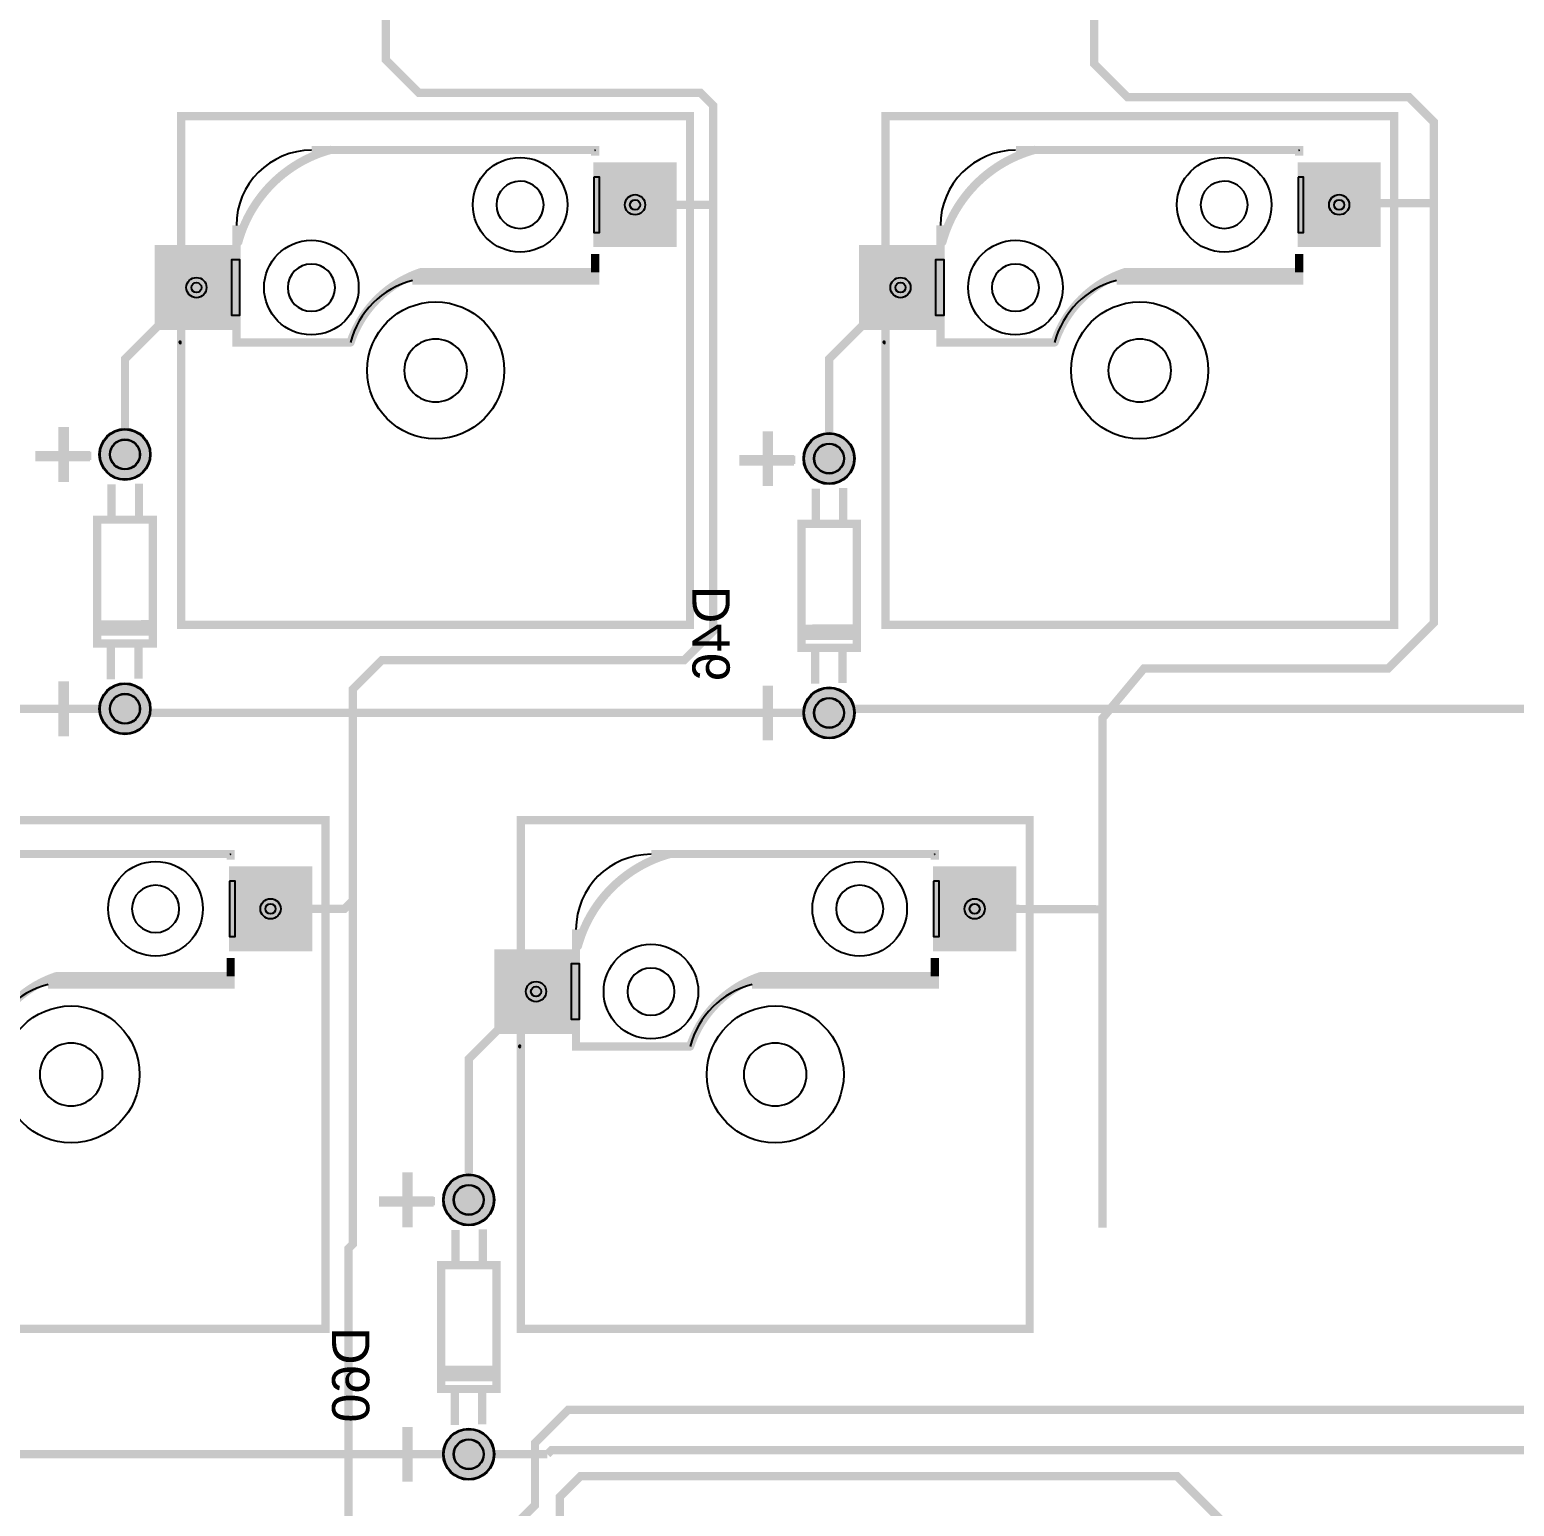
# Model space of a CAD drawing. Header units: millimetres. Extents: x -39 to 282, y -369 to -213.
# Drawn here: x 197.23 to 242.75, y -345.99 to -300.7 of the extents above; entities that cross this region are included whole.
import ezdxf

# ---------------------------------------------------------------- set-up
doc = ezdxf.new("R2010")
doc.units = ezdxf.units.MM
for name, color, linetype, true_color in [('BottomLayer', 7, 'Continuous', 0x0000ff), ('BottomPasteMaskLayer', 7, 'Continuous', 0x800000), ('BottomSilkLayer', 7, 'Continuous', 0x66cc33), ('BottomSolderMaskLayer', 7, 'Continuous', 0xaa00ff), ('Document', 7, 'Continuous', 0xffffff), ('Hole', 7, 'Continuous', 0x222222), ('Multi-Layer', 7, 'Continuous', 0xc0c0c0), ('TopLayer', 7, 'Continuous', 0xff0000), ('TopSilkLayer', 7, 'Continuous', 0xffcc00), ('TopSolderMaskLayer', 7, 'Continuous', 0x800080)]:
    doc.layers.add(name, color=color, linetype=linetype, true_color=true_color)
doc.styles.get("Standard").update_dxf_attribs({"font": 'arial.ttf'})

msp = doc.modelspace()

# ---------------------------------------------------------------- hatches: boundary and pattern name
at = {"layer": 'BottomLayer'}
for points in [[(214.542, -304.796), (217.042, -304.796), (217.042, -307.346), (214.542, -307.346)], [(236.132, -304.796), (238.632, -304.796), (238.632, -307.346), (236.132, -307.346)], [(214.693, -305.221), (214.693, -306.921), (216.293, -306.921), (216.293, -305.221), (214.693, -305.221)], [(236.283, -305.221), (236.283, -306.921), (237.883, -306.921), (237.883, -305.221), (236.283, -305.221)], [(201.092, -307.336), (203.592, -307.336), (203.592, -309.886), (201.092, -309.886)], [(222.682, -307.336), (225.182, -307.336), (225.182, -309.886), (222.682, -309.886)], [(201.843, -307.761), (201.843, -309.461), (203.443, -309.461), (203.443, -307.761), (201.843, -307.761)], [(223.433, -307.761), (223.433, -309.461), (225.033, -309.461), (225.033, -307.761), (223.433, -307.761)], [(203.366, -326.386), (205.866, -326.386), (205.866, -328.936), (203.366, -328.936)], [(224.956, -326.386), (227.456, -326.386), (227.456, -328.936), (224.956, -328.936)], [(203.517, -326.811), (203.517, -328.511), (205.117, -328.511), (205.117, -326.811), (203.517, -326.811)], [(225.107, -326.811), (225.107, -328.511), (226.707, -328.511), (226.707, -326.811), (225.107, -326.811)], [(211.506, -328.926), (214.006, -328.926), (214.006, -331.476), (211.506, -331.476)], [(212.257, -329.351), (212.257, -331.051), (213.857, -331.051), (213.857, -329.351), (212.257, -329.351)]]:
    msp.add_hatch(color=256, dxfattribs=at).paths.add_polyline_path(points)
at = {"layer": 'BottomPasteMaskLayer'}
for points in [[(214.542, -304.796), (217.042, -304.796), (217.042, -307.346), (214.542, -307.346)], [(236.132, -304.796), (238.632, -304.796), (238.632, -307.346), (236.132, -307.346)], [(201.092, -307.336), (203.592, -307.336), (203.592, -309.886), (201.092, -309.886)], [(222.682, -307.336), (225.182, -307.336), (225.182, -309.886), (222.682, -309.886)], [(203.366, -326.386), (205.866, -326.386), (205.866, -328.936), (203.366, -328.936)], [(224.956, -326.386), (227.456, -326.386), (227.456, -328.936), (224.956, -328.936)], [(211.506, -328.926), (214.006, -328.926), (214.006, -331.476), (211.506, -331.476)]]:
    msp.add_hatch(color=256, dxfattribs=at).paths.add_polyline_path(points)
at = {"layer": 'BottomSilkLayer'}
for points in [[(203.627, -307.339), (203.611, -307.338), (203.594, -307.335), (203.579, -307.33), (203.564, -307.322), (203.55, -307.313), (203.537, -307.302), (203.527, -307.29), (203.517, -307.276), (203.51, -307.261), (203.505, -307.245), (203.501, -307.229), (203.5, -307.212), (203.5, -307.212), (203.502, -307.194), (203.505, -307.177), (203.505, -307.177), (203.505, -307.177), (203.505, -307.177), (203.531, -307.087), (203.559, -306.998), (203.589, -306.909), (203.621, -306.821), (203.655, -306.734), (203.69, -306.648), (203.728, -306.562), (203.768, -306.477), (203.809, -306.394), (203.852, -306.311), (203.898, -306.229), (203.945, -306.148), (203.994, -306.068), (204.044, -305.99), (204.097, -305.912), (204.151, -305.836), (204.207, -305.761), (204.264, -305.687), (204.323, -305.615), (204.384, -305.543), (204.446, -305.474), (204.51, -305.405), (204.575, -305.338), (204.642, -305.273), (204.711, -305.209), (204.78, -305.147), (204.851, -305.086), (204.924, -305.027), (204.998, -304.97), (205.073, -304.914), (205.149, -304.86), (205.227, -304.807), (205.305, -304.757), (205.385, -304.708), (205.466, -304.661), (205.548, -304.615), (205.63, -304.572), (205.714, -304.531), (205.799, -304.491), (205.885, -304.453), (205.971, -304.418), (206.058, -304.384), (206.146, -304.352), (206.235, -304.322), (206.324, -304.294), (206.414, -304.268), (206.414, -304.268), (206.414, -304.268), (206.414, -304.268), (206.431, -304.265), (206.449, -304.263), (206.449, -304.263), (206.449, -304.263), (206.466, -304.264), (206.482, -304.268), (206.498, -304.273), (206.513, -304.28), (206.527, -304.29), (206.539, -304.301), (206.55, -304.313), (206.559, -304.327), (206.567, -304.342), (206.572, -304.357), (206.575, -304.374), (206.576, -304.39), (206.576, -304.39), (206.575, -304.407), (206.572, -304.423), (206.567, -304.439), (206.559, -304.454), (206.55, -304.468), (206.539, -304.48), (206.526, -304.491), (206.512, -304.501), (206.497, -304.508), (206.481, -304.513), (206.481, -304.513), (206.481, -304.513), (206.481, -304.513), (206.395, -304.538), (206.31, -304.565), (206.224, -304.594), (206.14, -304.624), (206.056, -304.657), (205.974, -304.691), (205.892, -304.728), (205.81, -304.766), (205.73, -304.806), (205.651, -304.848), (205.572, -304.892), (205.495, -304.938), (205.419, -304.985), (205.344, -305.034), (205.27, -305.085), (205.197, -305.138), (205.125, -305.192), (205.055, -305.248), (204.986, -305.305), (204.918, -305.364), (204.852, -305.424), (204.787, -305.486), (204.723, -305.55), (204.661, -305.615), (204.601, -305.681), (204.542, -305.749), (204.485, -305.818), (204.429, -305.888), (204.375, -305.96), (204.322, -306.033), (204.271, -306.107), (204.222, -306.182), (204.175, -306.258), (204.129, -306.335), (204.085, -306.414), (204.043, -306.493), (204.003, -306.573), (203.965, -306.655), (203.928, -306.737), (203.894, -306.82), (203.861, -306.903), (203.831, -306.988), (203.802, -307.073), (203.775, -307.158), (203.75, -307.245), (203.75, -307.245), (203.75, -307.245), (203.75, -307.245), (203.75, -307.245), (203.745, -307.26), (203.738, -307.275), (203.728, -307.289), (203.717, -307.302), (203.705, -307.313), (203.691, -307.322), (203.676, -307.33), (203.66, -307.335), (203.644, -307.338), (203.627, -307.339), (203.627, -307.339), (203.627, -307.339), (203.627, -307.339)], [(214.568, -304.264), (206.998, -304.264), (206.448, -304.264), (206.431, -304.265), (206.415, -304.268), (206.399, -304.273), (206.384, -304.281), (206.37, -304.29), (206.358, -304.301), (206.347, -304.313), (206.338, -304.327), (206.33, -304.342), (206.325, -304.358), (206.322, -304.374), (206.321, -304.391), (206.322, -304.407), (206.325, -304.424), (206.33, -304.439), (206.338, -304.454), (206.347, -304.468), (206.358, -304.48), (206.37, -304.491), (206.384, -304.501), (206.399, -304.508), (206.415, -304.513), (206.431, -304.517), (206.448, -304.518), (206.998, -304.518), (214.568, -304.518), (214.584, -304.517), (214.601, -304.513), (214.616, -304.508), (214.631, -304.501), (214.645, -304.491), (214.657, -304.48), (214.668, -304.468), (214.678, -304.454), (214.685, -304.439), (214.69, -304.424), (214.694, -304.407), (214.695, -304.391), (214.694, -304.374), (214.69, -304.358), (214.685, -304.342), (214.678, -304.327), (214.668, -304.313), (214.657, -304.301), (214.645, -304.29), (214.631, -304.281), (214.616, -304.273), (214.601, -304.268), (214.584, -304.265), (214.568, -304.264), (214.568, -304.264)], [(225.217, -307.339), (225.201, -307.338), (225.184, -307.335), (225.169, -307.33), (225.154, -307.322), (225.14, -307.313), (225.128, -307.302), (225.117, -307.29), (225.107, -307.276), (225.1, -307.261), (225.095, -307.245), (225.091, -307.229), (225.09, -307.212), (225.09, -307.212), (225.092, -307.194), (225.095, -307.177), (225.095, -307.177), (225.095, -307.177), (225.095, -307.177), (225.121, -307.087), (225.149, -306.998), (225.179, -306.909), (225.211, -306.821), (225.245, -306.734), (225.28, -306.648), (225.318, -306.562), (225.358, -306.477), (225.399, -306.394), (225.443, -306.311), (225.488, -306.229), (225.535, -306.148), (225.584, -306.068), (225.634, -305.99), (225.687, -305.912), (225.741, -305.836), (225.797, -305.761), (225.854, -305.687), (225.913, -305.615), (225.974, -305.543), (226.036, -305.474), (226.1, -305.405), (226.165, -305.338), (226.232, -305.273), (226.301, -305.209), (226.37, -305.147), (226.442, -305.086), (226.514, -305.027), (226.588, -304.97), (226.663, -304.914), (226.739, -304.86), (226.817, -304.807), (226.895, -304.757), (226.975, -304.708), (227.056, -304.661), (227.138, -304.615), (227.221, -304.572), (227.304, -304.531), (227.389, -304.491), (227.475, -304.453), (227.561, -304.418), (227.648, -304.384), (227.736, -304.352), (227.825, -304.322), (227.914, -304.294), (228.004, -304.268), (228.004, -304.268), (228.004, -304.268), (228.004, -304.268), (228.021, -304.265), (228.039, -304.263), (228.039, -304.263), (228.039, -304.263), (228.056, -304.264), (228.072, -304.268), (228.088, -304.273), (228.103, -304.28), (228.117, -304.29), (228.129, -304.301), (228.14, -304.313), (228.149, -304.327), (228.157, -304.342), (228.162, -304.357), (228.165, -304.374), (228.166, -304.39), (228.166, -304.39), (228.165, -304.407), (228.162, -304.423), (228.157, -304.439), (228.149, -304.454), (228.14, -304.468), (228.129, -304.48), (228.116, -304.491), (228.102, -304.501), (228.087, -304.508), (228.072, -304.513), (228.072, -304.513), (228.072, -304.513), (228.072, -304.513), (227.985, -304.538), (227.9, -304.565), (227.815, -304.594), (227.73, -304.624), (227.647, -304.657), (227.564, -304.691), (227.482, -304.728), (227.4, -304.766), (227.32, -304.806), (227.241, -304.848), (227.162, -304.892), (227.085, -304.938), (227.009, -304.985), (226.934, -305.034), (226.86, -305.085), (226.787, -305.138), (226.715, -305.192), (226.645, -305.248), (226.576, -305.305), (226.508, -305.364), (226.442, -305.424), (226.377, -305.486), (226.313, -305.55), (226.251, -305.615), (226.191, -305.681), (226.132, -305.749), (226.075, -305.818), (226.019, -305.888), (225.965, -305.96), (225.912, -306.033), (225.861, -306.107), (225.812, -306.182), (225.765, -306.258), (225.719, -306.335), (225.675, -306.414), (225.633, -306.493), (225.593, -306.573), (225.555, -306.655), (225.518, -306.737), (225.484, -306.82), (225.451, -306.903), (225.421, -306.988), (225.392, -307.073), (225.365, -307.158), (225.34, -307.245), (225.34, -307.245), (225.34, -307.245), (225.34, -307.245), (225.34, -307.245), (225.335, -307.26), (225.328, -307.275), (225.318, -307.289), (225.307, -307.302), (225.295, -307.313), (225.281, -307.322), (225.266, -307.33), (225.25, -307.335), (225.234, -307.338), (225.217, -307.339), (225.217, -307.339), (225.217, -307.339), (225.217, -307.339)], [(236.158, -304.264), (228.588, -304.264), (228.038, -304.264), (228.021, -304.265), (228.005, -304.268), (227.989, -304.273), (227.974, -304.281), (227.96, -304.29), (227.948, -304.301), (227.937, -304.313), (227.928, -304.327), (227.92, -304.342), (227.915, -304.358), (227.912, -304.374), (227.911, -304.391), (227.912, -304.407), (227.915, -304.424), (227.92, -304.439), (227.928, -304.454), (227.937, -304.468), (227.948, -304.48), (227.96, -304.491), (227.974, -304.501), (227.989, -304.508), (228.005, -304.513), (228.021, -304.517), (228.038, -304.518), (228.588, -304.518), (236.158, -304.518), (236.174, -304.517), (236.191, -304.513), (236.206, -304.508), (236.221, -304.501), (236.235, -304.491), (236.248, -304.48), (236.258, -304.468), (236.268, -304.454), (236.275, -304.439), (236.28, -304.424), (236.284, -304.407), (236.285, -304.391), (236.284, -304.374), (236.28, -304.358), (236.275, -304.342), (236.268, -304.327), (236.258, -304.313), (236.248, -304.301), (236.235, -304.29), (236.221, -304.281), (236.206, -304.273), (236.191, -304.268), (236.174, -304.265), (236.158, -304.264), (236.158, -304.264)], [(207.067, -310.42), (207.05, -310.419), (207.034, -310.416), (207.018, -310.411), (207.003, -310.403), (206.99, -310.394), (206.977, -310.383), (206.966, -310.371), (206.957, -310.357), (206.95, -310.342), (206.944, -310.326), (206.941, -310.31), (206.94, -310.293), (206.94, -310.293), (206.94, -310.293), (206.942, -310.271), (206.947, -310.25), (206.947, -310.25), (206.947, -310.25), (206.947, -310.25), (206.947, -310.25), (206.976, -310.169), (207.006, -310.089), (207.038, -310.009), (207.073, -309.93), (207.109, -309.852), (207.147, -309.775), (207.187, -309.699), (207.228, -309.623), (207.272, -309.549), (207.317, -309.476), (207.364, -309.404), (207.413, -309.333), (207.463, -309.264), (207.516, -309.195), (207.569, -309.128), (207.625, -309.062), (207.682, -308.998), (207.74, -308.935), (207.8, -308.873), (207.862, -308.813), (207.925, -308.755), (207.989, -308.698), (208.055, -308.642), (208.122, -308.589), (208.191, -308.536), (208.26, -308.486), (208.331, -308.437), (208.403, -308.39), (208.476, -308.345), (208.55, -308.301), (208.626, -308.26), (208.702, -308.22), (208.779, -308.182), (208.857, -308.146), (208.936, -308.111), (209.016, -308.079), (209.096, -308.049), (209.177, -308.02), (209.177, -308.02), (209.177, -308.02), (209.177, -308.02), (209.198, -308.015), (209.219, -308.013), (209.219, -308.013), (209.235, -308.015), (209.251, -308.018), (209.267, -308.023), (209.282, -308.03), (209.296, -308.04), (209.308, -308.051), (209.319, -308.063), (209.329, -308.077), (209.336, -308.092), (209.341, -308.108), (209.344, -308.124), (209.346, -308.14), (209.346, -308.14), (209.344, -308.158), (209.341, -308.175), (209.335, -308.192), (209.326, -308.208), (209.316, -308.222), (209.304, -308.235), (209.29, -308.246), (209.274, -308.254), (209.258, -308.261), (209.258, -308.261), (209.258, -308.261), (209.258, -308.261), (209.258, -308.261), (209.181, -308.288), (209.104, -308.317), (209.028, -308.348), (208.953, -308.381), (208.879, -308.416), (208.805, -308.452), (208.733, -308.49), (208.661, -308.53), (208.591, -308.572), (208.521, -308.616), (208.453, -308.661), (208.386, -308.708), (208.32, -308.757), (208.255, -308.807), (208.192, -308.859), (208.129, -308.913), (208.069, -308.968), (208.009, -309.024), (207.951, -309.082), (207.895, -309.142), (207.84, -309.202), (207.786, -309.265), (207.734, -309.328), (207.684, -309.393), (207.635, -309.459), (207.588, -309.526), (207.543, -309.594), (207.499, -309.664), (207.457, -309.734), (207.417, -309.806), (207.379, -309.878), (207.342, -309.952), (207.308, -310.026), (207.275, -310.101), (207.244, -310.177), (207.215, -310.254), (207.188, -310.331), (207.188, -310.331), (207.188, -310.331), (207.188, -310.331), (207.182, -310.346), (207.175, -310.36), (207.165, -310.373), (207.154, -310.385), (207.142, -310.396), (207.129, -310.404), (207.114, -310.411), (207.099, -310.416), (207.083, -310.419), (207.067, -310.42), (207.067, -310.42), (207.067, -310.42)], [(209.218, -308.268), (210.258, -308.268), (214.568, -308.268), (214.584, -308.267), (214.601, -308.263), (214.616, -308.258), (214.631, -308.251), (214.645, -308.242), (214.657, -308.231), (214.668, -308.218), (214.678, -308.204), (214.685, -308.189), (214.69, -308.174), (214.694, -308.157), (214.695, -308.141), (214.694, -308.124), (214.69, -308.108), (214.685, -308.092), (214.678, -308.077), (214.668, -308.063), (214.657, -308.051), (214.645, -308.04), (214.631, -308.031), (214.616, -308.023), (214.601, -308.018), (214.584, -308.015), (214.568, -308.014), (210.258, -308.014), (209.218, -308.014), (209.201, -308.015), (209.185, -308.018), (209.169, -308.023), (209.154, -308.031), (209.14, -308.04), (209.128, -308.051), (209.117, -308.063), (209.108, -308.077), (209.1, -308.092), (209.095, -308.108), (209.092, -308.124), (209.091, -308.141), (209.092, -308.157), (209.095, -308.174), (209.1, -308.189), (209.108, -308.204), (209.117, -308.218), (209.128, -308.231), (209.14, -308.242), (209.154, -308.251), (209.169, -308.258), (209.185, -308.263), (209.201, -308.267), (209.218, -308.268), (209.218, -308.268)], [(228.657, -310.42), (228.64, -310.419), (228.624, -310.416), (228.608, -310.411), (228.593, -310.403), (228.58, -310.394), (228.567, -310.383), (228.556, -310.371), (228.547, -310.357), (228.54, -310.342), (228.534, -310.326), (228.531, -310.31), (228.53, -310.293), (228.53, -310.293), (228.53, -310.293), (228.532, -310.271), (228.537, -310.25), (228.537, -310.25), (228.537, -310.25), (228.537, -310.25), (228.537, -310.25), (228.566, -310.169), (228.596, -310.089), (228.628, -310.009), (228.663, -309.93), (228.699, -309.852), (228.737, -309.775), (228.777, -309.699), (228.818, -309.623), (228.862, -309.549), (228.907, -309.476), (228.954, -309.404), (229.003, -309.333), (229.053, -309.264), (229.106, -309.195), (229.159, -309.128), (229.215, -309.062), (229.272, -308.998), (229.33, -308.935), (229.391, -308.873), (229.452, -308.813), (229.515, -308.755), (229.579, -308.698), (229.645, -308.642), (229.712, -308.589), (229.781, -308.536), (229.85, -308.486), (229.921, -308.437), (229.993, -308.39), (230.066, -308.345), (230.14, -308.301), (230.216, -308.26), (230.292, -308.22), (230.369, -308.182), (230.447, -308.146), (230.526, -308.111), (230.606, -308.079), (230.686, -308.049), (230.767, -308.02), (230.767, -308.02), (230.767, -308.02), (230.767, -308.02), (230.788, -308.015), (230.809, -308.013), (230.809, -308.013), (230.825, -308.015), (230.841, -308.018), (230.857, -308.023), (230.872, -308.03), (230.886, -308.04), (230.898, -308.051), (230.909, -308.063), (230.919, -308.077), (230.926, -308.092), (230.931, -308.108), (230.934, -308.124), (230.936, -308.14), (230.936, -308.14), (230.934, -308.158), (230.931, -308.175), (230.925, -308.192), (230.916, -308.208), (230.906, -308.222), (230.894, -308.235), (230.88, -308.246), (230.865, -308.254), (230.848, -308.261), (230.848, -308.261), (230.848, -308.261), (230.848, -308.261), (230.848, -308.261), (230.771, -308.288), (230.694, -308.317), (230.618, -308.348), (230.543, -308.381), (230.469, -308.416), (230.395, -308.452), (230.323, -308.49), (230.251, -308.53), (230.181, -308.572), (230.111, -308.616), (230.043, -308.661), (229.976, -308.708), (229.91, -308.757), (229.845, -308.807), (229.782, -308.859), (229.719, -308.913), (229.659, -308.968), (229.599, -309.024), (229.541, -309.082), (229.485, -309.142), (229.43, -309.202), (229.376, -309.265), (229.324, -309.328), (229.274, -309.393), (229.225, -309.459), (229.178, -309.526), (229.133, -309.594), (229.089, -309.664), (229.047, -309.734), (229.007, -309.806), (228.969, -309.878), (228.933, -309.952), (228.898, -310.026), (228.865, -310.101), (228.834, -310.177), (228.805, -310.254), (228.778, -310.331), (228.778, -310.331), (228.778, -310.331), (228.778, -310.331), (228.772, -310.346), (228.765, -310.36), (228.755, -310.373), (228.744, -310.385), (228.732, -310.396), (228.719, -310.404), (228.704, -310.411), (228.689, -310.416), (228.673, -310.419), (228.657, -310.42), (228.657, -310.42), (228.657, -310.42)], [(230.808, -308.268), (231.848, -308.268), (236.158, -308.268), (236.174, -308.267), (236.191, -308.263), (236.206, -308.258), (236.221, -308.251), (236.235, -308.242), (236.248, -308.231), (236.258, -308.218), (236.268, -308.204), (236.275, -308.189), (236.28, -308.174), (236.284, -308.157), (236.285, -308.141), (236.284, -308.124), (236.28, -308.108), (236.275, -308.092), (236.268, -308.077), (236.258, -308.063), (236.248, -308.051), (236.235, -308.04), (236.221, -308.031), (236.206, -308.023), (236.191, -308.018), (236.174, -308.015), (236.158, -308.014), (231.848, -308.014), (230.808, -308.014), (230.791, -308.015), (230.775, -308.018), (230.759, -308.023), (230.744, -308.031), (230.73, -308.04), (230.718, -308.051), (230.707, -308.063), (230.698, -308.077), (230.69, -308.092), (230.685, -308.108), (230.682, -308.124), (230.681, -308.141), (230.682, -308.157), (230.685, -308.174), (230.69, -308.189), (230.698, -308.204), (230.707, -308.218), (230.718, -308.231), (230.73, -308.242), (230.744, -308.251), (230.759, -308.258), (230.775, -308.263), (230.791, -308.267), (230.808, -308.268), (230.808, -308.268)], [(203.568, -310.418), (207.068, -310.418), (207.084, -310.417), (207.101, -310.413), (207.116, -310.408), (207.131, -310.401), (207.145, -310.391), (207.158, -310.38), (207.168, -310.368), (207.178, -310.354), (207.185, -310.339), (207.19, -310.324), (207.194, -310.307), (207.195, -310.291), (207.194, -310.274), (207.19, -310.258), (207.185, -310.242), (207.178, -310.227), (207.168, -310.213), (207.158, -310.201), (207.145, -310.19), (207.131, -310.181), (207.116, -310.173), (207.101, -310.168), (207.084, -310.165), (207.068, -310.164), (203.568, -310.164), (203.551, -310.165), (203.535, -310.168), (203.519, -310.173), (203.504, -310.181), (203.49, -310.19), (203.478, -310.201), (203.467, -310.213), (203.458, -310.227), (203.45, -310.242), (203.445, -310.258), (203.442, -310.274), (203.441, -310.291), (203.442, -310.307), (203.445, -310.324), (203.45, -310.339), (203.458, -310.354), (203.467, -310.368), (203.478, -310.38), (203.49, -310.391), (203.504, -310.401), (203.519, -310.408), (203.535, -310.413), (203.551, -310.417), (203.568, -310.418), (203.568, -310.418)], [(225.158, -310.418), (228.658, -310.418), (228.674, -310.417), (228.691, -310.413), (228.706, -310.408), (228.721, -310.401), (228.735, -310.391), (228.748, -310.38), (228.759, -310.368), (228.768, -310.354), (228.775, -310.339), (228.78, -310.324), (228.784, -310.307), (228.785, -310.291), (228.784, -310.274), (228.78, -310.258), (228.775, -310.242), (228.768, -310.227), (228.759, -310.213), (228.748, -310.201), (228.735, -310.19), (228.721, -310.181), (228.706, -310.173), (228.691, -310.168), (228.674, -310.165), (228.658, -310.164), (225.158, -310.164), (225.141, -310.165), (225.125, -310.168), (225.109, -310.173), (225.094, -310.181), (225.08, -310.19), (225.068, -310.201), (225.057, -310.213), (225.048, -310.227), (225.04, -310.242), (225.035, -310.258), (225.032, -310.274), (225.031, -310.291), (225.032, -310.307), (225.035, -310.324), (225.04, -310.339), (225.048, -310.354), (225.057, -310.368), (225.068, -310.38), (225.08, -310.391), (225.094, -310.401), (225.109, -310.408), (225.125, -310.413), (225.141, -310.417), (225.158, -310.418), (225.158, -310.418)], [(199.302, -318.818), (199.302, -319.278), (199.292, -319.288), (200.972, -319.288), (201.002, -319.258), (201.002, -318.848), (201.002, -318.808)], [(220.892, -318.945), (220.892, -319.405), (220.882, -319.415), (222.562, -319.415), (222.592, -319.385), (222.592, -318.975), (222.592, -318.935)], [(203.392, -325.854), (195.822, -325.854), (195.272, -325.854), (195.255, -325.855), (195.239, -325.858), (195.223, -325.863), (195.208, -325.871), (195.194, -325.88), (195.182, -325.891), (195.171, -325.903), (195.162, -325.917), (195.154, -325.932), (195.149, -325.948), (195.146, -325.964), (195.145, -325.981), (195.146, -325.997), (195.149, -326.014), (195.154, -326.029), (195.162, -326.044), (195.171, -326.058), (195.182, -326.07), (195.194, -326.081), (195.208, -326.091), (195.223, -326.098), (195.239, -326.103), (195.255, -326.107), (195.272, -326.108), (195.822, -326.108), (203.392, -326.108), (203.408, -326.107), (203.425, -326.103), (203.44, -326.098), (203.455, -326.091), (203.469, -326.081), (203.481, -326.07), (203.492, -326.058), (203.502, -326.044), (203.509, -326.029), (203.514, -326.014), (203.518, -325.997), (203.519, -325.981), (203.518, -325.964), (203.514, -325.948), (203.509, -325.932), (203.502, -325.917), (203.492, -325.903), (203.481, -325.891), (203.469, -325.88), (203.455, -325.871), (203.44, -325.863), (203.425, -325.858), (203.408, -325.855), (203.392, -325.854), (203.392, -325.854)], [(214.041, -328.929), (214.025, -328.928), (214.008, -328.925), (213.993, -328.92), (213.978, -328.912), (213.964, -328.903), (213.951, -328.892), (213.941, -328.88), (213.931, -328.866), (213.924, -328.851), (213.919, -328.835), (213.915, -328.819), (213.914, -328.802), (213.914, -328.802), (213.916, -328.785), (213.919, -328.767), (213.919, -328.767), (213.919, -328.767), (213.919, -328.767), (213.945, -328.677), (213.973, -328.588), (214.003, -328.499), (214.035, -328.411), (214.069, -328.324), (214.104, -328.238), (214.142, -328.152), (214.182, -328.067), (214.223, -327.984), (214.267, -327.901), (214.312, -327.819), (214.359, -327.738), (214.408, -327.658), (214.458, -327.58), (214.511, -327.502), (214.565, -327.426), (214.621, -327.351), (214.678, -327.277), (214.737, -327.205), (214.798, -327.133), (214.86, -327.064), (214.924, -326.995), (214.989, -326.928), (215.056, -326.863), (215.125, -326.799), (215.194, -326.737), (215.266, -326.676), (215.338, -326.617), (215.412, -326.56), (215.487, -326.504), (215.563, -326.45), (215.641, -326.397), (215.719, -326.347), (215.799, -326.298), (215.88, -326.251), (215.962, -326.206), (216.045, -326.162), (216.128, -326.121), (216.213, -326.081), (216.299, -326.043), (216.385, -326.008), (216.472, -325.974), (216.56, -325.942), (216.649, -325.912), (216.738, -325.884), (216.828, -325.858), (216.828, -325.858), (216.828, -325.858), (216.828, -325.858), (216.845, -325.855), (216.863, -325.853), (216.863, -325.853), (216.863, -325.853), (216.88, -325.854), (216.896, -325.858), (216.912, -325.863), (216.927, -325.87), (216.941, -325.88), (216.953, -325.891), (216.964, -325.903), (216.973, -325.917), (216.981, -325.932), (216.986, -325.948), (216.989, -325.964), (216.99, -325.98), (216.99, -325.98), (216.989, -325.997), (216.986, -326.013), (216.981, -326.029), (216.973, -326.044), (216.964, -326.058), (216.953, -326.07), (216.94, -326.081), (216.926, -326.091), (216.911, -326.098), (216.896, -326.103), (216.896, -326.103), (216.896, -326.103), (216.896, -326.103), (216.809, -326.128), (216.724, -326.155), (216.639, -326.184), (216.554, -326.214), (216.471, -326.247), (216.388, -326.281), (216.306, -326.318), (216.224, -326.356), (216.144, -326.396), (216.065, -326.438), (215.986, -326.482), (215.909, -326.528), (215.833, -326.575), (215.758, -326.624), (215.684, -326.675), (215.611, -326.728), (215.539, -326.782), (215.469, -326.838), (215.4, -326.895), (215.332, -326.954), (215.266, -327.014), (215.201, -327.076), (215.137, -327.14), (215.075, -327.205), (215.015, -327.271), (214.956, -327.339), (214.899, -327.408), (214.843, -327.478), (214.789, -327.55), (214.736, -327.623), (214.685, -327.697), (214.636, -327.772), (214.589, -327.848), (214.543, -327.925), (214.499, -328.004), (214.457, -328.083), (214.417, -328.163), (214.379, -328.245), (214.342, -328.327), (214.308, -328.41), (214.275, -328.493), (214.245, -328.578), (214.216, -328.663), (214.189, -328.748), (214.164, -328.835), (214.164, -328.835), (214.164, -328.835), (214.164, -328.835), (214.164, -328.835), (214.159, -328.85), (214.152, -328.865), (214.142, -328.879), (214.131, -328.892), (214.119, -328.903), (214.105, -328.912), (214.09, -328.92), (214.074, -328.925), (214.058, -328.928), (214.041, -328.929), (214.041, -328.929), (214.041, -328.929), (214.041, -328.929)], [(224.982, -325.854), (217.412, -325.854), (216.862, -325.854), (216.845, -325.855), (216.829, -325.858), (216.813, -325.863), (216.798, -325.871), (216.784, -325.88), (216.772, -325.891), (216.761, -325.903), (216.752, -325.917), (216.744, -325.932), (216.739, -325.948), (216.736, -325.964), (216.735, -325.981), (216.736, -325.997), (216.739, -326.014), (216.744, -326.029), (216.752, -326.044), (216.761, -326.058), (216.772, -326.07), (216.784, -326.081), (216.798, -326.091), (216.813, -326.098), (216.829, -326.103), (216.845, -326.107), (216.862, -326.108), (217.412, -326.108), (224.982, -326.108), (224.998, -326.107), (225.015, -326.103), (225.03, -326.098), (225.045, -326.091), (225.059, -326.081), (225.072, -326.07), (225.082, -326.058), (225.092, -326.044), (225.099, -326.029), (225.104, -326.014), (225.108, -325.997), (225.109, -325.981), (225.108, -325.964), (225.104, -325.948), (225.099, -325.932), (225.092, -325.917), (225.082, -325.903), (225.072, -325.891), (225.059, -325.88), (225.045, -325.871), (225.03, -325.863), (225.015, -325.858), (224.998, -325.855), (224.982, -325.854), (224.982, -325.854)], [(195.891, -332.01), (195.874, -332.009), (195.858, -332.006), (195.842, -332.001), (195.827, -331.993), (195.814, -331.984), (195.801, -331.973), (195.79, -331.961), (195.781, -331.947), (195.774, -331.932), (195.768, -331.916), (195.765, -331.9), (195.764, -331.883), (195.764, -331.883), (195.764, -331.883), (195.766, -331.862), (195.771, -331.84), (195.771, -331.84), (195.771, -331.84), (195.771, -331.84), (195.771, -331.84), (195.8, -331.759), (195.83, -331.679), (195.862, -331.599), (195.897, -331.52), (195.933, -331.442), (195.971, -331.365), (196.01, -331.289), (196.052, -331.213), (196.096, -331.139), (196.141, -331.066), (196.188, -330.994), (196.237, -330.923), (196.287, -330.854), (196.34, -330.785), (196.393, -330.718), (196.449, -330.652), (196.506, -330.588), (196.564, -330.525), (196.624, -330.464), (196.686, -330.403), (196.749, -330.345), (196.813, -330.288), (196.879, -330.232), (196.946, -330.179), (197.015, -330.126), (197.084, -330.076), (197.155, -330.027), (197.227, -329.98), (197.3, -329.935), (197.374, -329.891), (197.45, -329.85), (197.526, -329.81), (197.603, -329.772), (197.681, -329.736), (197.76, -329.701), (197.84, -329.669), (197.92, -329.639), (198.001, -329.61), (198.001, -329.61), (198.001, -329.61), (198.001, -329.61), (198.022, -329.605), (198.042, -329.603), (198.042, -329.603), (198.059, -329.605), (198.075, -329.608), (198.091, -329.613), (198.106, -329.62), (198.12, -329.63), (198.132, -329.641), (198.143, -329.653), (198.152, -329.667), (198.16, -329.682), (198.165, -329.698), (198.168, -329.714), (198.169, -329.73), (198.169, -329.73), (198.168, -329.748), (198.165, -329.765), (198.159, -329.782), (198.15, -329.798), (198.14, -329.812), (198.128, -329.825), (198.114, -329.836), (198.098, -329.844), (198.082, -329.851), (198.082, -329.851), (198.082, -329.851), (198.082, -329.851), (198.082, -329.851), (198.005, -329.878), (197.928, -329.907), (197.852, -329.938), (197.777, -329.971), (197.703, -330.006), (197.629, -330.042), (197.557, -330.08), (197.485, -330.12), (197.415, -330.162), (197.345, -330.206), (197.277, -330.251), (197.21, -330.298), (197.144, -330.347), (197.079, -330.397), (197.016, -330.449), (196.953, -330.503), (196.893, -330.558), (196.833, -330.614), (196.775, -330.672), (196.719, -330.732), (196.664, -330.792), (196.61, -330.855), (196.558, -330.918), (196.508, -330.983), (196.459, -331.049), (196.412, -331.116), (196.367, -331.184), (196.323, -331.254), (196.281, -331.324), (196.241, -331.396), (196.203, -331.468), (196.166, -331.542), (196.132, -331.616), (196.099, -331.691), (196.068, -331.767), (196.039, -331.844), (196.012, -331.921), (196.012, -331.921), (196.012, -331.921), (196.012, -331.921), (196.006, -331.936), (195.999, -331.95), (195.989, -331.963), (195.978, -331.975), (195.966, -331.986), (195.953, -331.994), (195.938, -332.001), (195.923, -332.006), (195.907, -332.009), (195.891, -332.01), (195.891, -332.01), (195.891, -332.01)], [(198.042, -329.858), (199.082, -329.858), (203.392, -329.858), (203.408, -329.857), (203.425, -329.854), (203.44, -329.848), (203.455, -329.841), (203.469, -329.832), (203.481, -329.821), (203.492, -329.808), (203.502, -329.794), (203.509, -329.779), (203.514, -329.764), (203.518, -329.747), (203.519, -329.731), (203.518, -329.714), (203.514, -329.698), (203.509, -329.682), (203.502, -329.667), (203.492, -329.654), (203.481, -329.641), (203.469, -329.63), (203.455, -329.621), (203.44, -329.614), (203.425, -329.608), (203.408, -329.605), (203.392, -329.604), (199.082, -329.604), (198.042, -329.604), (198.025, -329.605), (198.009, -329.608), (197.993, -329.614), (197.978, -329.621), (197.964, -329.63), (197.952, -329.641), (197.941, -329.654), (197.932, -329.667), (197.924, -329.682), (197.919, -329.698), (197.916, -329.714), (197.915, -329.731), (197.916, -329.747), (197.919, -329.764), (197.924, -329.779), (197.932, -329.794), (197.941, -329.808), (197.952, -329.821), (197.964, -329.832), (197.978, -329.841), (197.993, -329.848), (198.009, -329.854), (198.025, -329.857), (198.042, -329.858), (198.042, -329.858)], [(217.481, -332.01), (217.464, -332.009), (217.448, -332.006), (217.432, -332.001), (217.417, -331.993), (217.404, -331.984), (217.391, -331.973), (217.38, -331.961), (217.371, -331.947), (217.364, -331.932), (217.358, -331.916), (217.355, -331.9), (217.354, -331.883), (217.354, -331.883), (217.354, -331.883), (217.356, -331.862), (217.361, -331.84), (217.361, -331.84), (217.361, -331.84), (217.361, -331.84), (217.361, -331.84), (217.39, -331.759), (217.42, -331.679), (217.452, -331.599), (217.487, -331.52), (217.523, -331.442), (217.561, -331.365), (217.601, -331.289), (217.642, -331.213), (217.686, -331.139), (217.731, -331.066), (217.778, -330.994), (217.827, -330.923), (217.877, -330.854), (217.93, -330.785), (217.983, -330.718), (218.039, -330.652), (218.096, -330.588), (218.154, -330.525), (218.214, -330.464), (218.276, -330.403), (218.339, -330.345), (218.403, -330.288), (218.469, -330.232), (218.536, -330.179), (218.605, -330.126), (218.674, -330.076), (218.745, -330.027), (218.817, -329.98), (218.89, -329.935), (218.964, -329.891), (219.04, -329.85), (219.116, -329.81), (219.193, -329.772), (219.271, -329.736), (219.35, -329.701), (219.43, -329.669), (219.51, -329.639), (219.591, -329.61), (219.591, -329.61), (219.591, -329.61), (219.591, -329.61), (219.612, -329.605), (219.633, -329.603), (219.633, -329.603), (219.649, -329.605), (219.665, -329.608), (219.681, -329.613), (219.696, -329.62), (219.71, -329.63), (219.722, -329.641), (219.733, -329.653), (219.743, -329.667), (219.75, -329.682), (219.755, -329.698), (219.758, -329.714), (219.76, -329.73), (219.76, -329.73), (219.758, -329.748), (219.755, -329.765), (219.749, -329.782), (219.74, -329.798), (219.73, -329.812), (219.718, -329.825), (219.704, -329.836), (219.689, -329.844), (219.672, -329.851), (219.672, -329.851), (219.672, -329.851), (219.672, -329.851), (219.672, -329.851), (219.595, -329.878), (219.518, -329.907), (219.442, -329.938), (219.367, -329.971), (219.293, -330.006), (219.219, -330.042), (219.147, -330.08), (219.075, -330.12), (219.005, -330.162), (218.935, -330.206), (218.867, -330.251), (218.8, -330.298), (218.734, -330.347), (218.669, -330.397), (218.606, -330.449), (218.543, -330.503), (218.483, -330.558), (218.423, -330.614), (218.365, -330.672), (218.309, -330.732), (218.254, -330.792), (218.2, -330.855), (218.148, -330.918), (218.098, -330.983), (218.049, -331.049), (218.002, -331.116), (217.957, -331.184), (217.913, -331.254), (217.871, -331.324), (217.831, -331.396), (217.793, -331.468), (217.757, -331.542), (217.722, -331.616), (217.689, -331.691), (217.658, -331.767), (217.629, -331.844), (217.602, -331.921), (217.602, -331.921), (217.602, -331.921), (217.602, -331.921), (217.596, -331.936), (217.589, -331.95), (217.579, -331.963), (217.568, -331.975), (217.556, -331.986), (217.543, -331.994), (217.528, -332.001), (217.513, -332.006), (217.497, -332.009), (217.481, -332.01), (217.481, -332.01), (217.481, -332.01)], [(219.632, -329.858), (220.672, -329.858), (224.982, -329.858), (224.998, -329.857), (225.015, -329.854), (225.03, -329.848), (225.045, -329.841), (225.059, -329.832), (225.072, -329.821), (225.082, -329.808), (225.092, -329.794), (225.099, -329.779), (225.104, -329.764), (225.108, -329.747), (225.109, -329.731), (225.108, -329.714), (225.104, -329.698), (225.099, -329.682), (225.092, -329.667), (225.082, -329.654), (225.072, -329.641), (225.059, -329.63), (225.045, -329.621), (225.03, -329.614), (225.015, -329.608), (224.998, -329.605), (224.982, -329.604), (220.672, -329.604), (219.632, -329.604), (219.615, -329.605), (219.599, -329.608), (219.583, -329.614), (219.568, -329.621), (219.554, -329.63), (219.542, -329.641), (219.531, -329.654), (219.522, -329.667), (219.514, -329.682), (219.509, -329.698), (219.506, -329.714), (219.505, -329.731), (219.506, -329.747), (219.509, -329.764), (219.514, -329.779), (219.522, -329.794), (219.531, -329.808), (219.542, -329.821), (219.554, -329.832), (219.568, -329.841), (219.583, -329.848), (219.599, -329.854), (219.615, -329.857), (219.632, -329.858), (219.632, -329.858)], [(213.982, -332.008), (217.482, -332.008), (217.498, -332.007), (217.515, -332.003), (217.53, -331.998), (217.545, -331.991), (217.559, -331.981), (217.572, -331.971), (217.583, -331.958), (217.592, -331.944), (217.599, -331.929), (217.604, -331.914), (217.608, -331.897), (217.609, -331.881), (217.608, -331.864), (217.604, -331.848), (217.599, -331.832), (217.592, -331.817), (217.583, -331.803), (217.572, -331.791), (217.559, -331.78), (217.545, -331.771), (217.53, -331.763), (217.515, -331.758), (217.498, -331.755), (217.482, -331.754), (213.982, -331.754), (213.965, -331.755), (213.949, -331.758), (213.933, -331.763), (213.918, -331.771), (213.904, -331.78), (213.892, -331.791), (213.881, -331.803), (213.872, -331.817), (213.864, -331.832), (213.859, -331.848), (213.856, -331.864), (213.855, -331.881), (213.856, -331.897), (213.859, -331.914), (213.864, -331.929), (213.872, -331.944), (213.881, -331.958), (213.892, -331.971), (213.904, -331.981), (213.918, -331.991), (213.933, -331.998), (213.949, -332.003), (213.965, -332.007), (213.982, -332.008), (213.982, -332.008)], [(209.843, -341.678), (209.843, -342.138), (209.833, -342.148), (211.513, -342.148), (211.543, -342.118), (211.543, -341.708), (211.543, -341.668)]]:
    msp.add_hatch(color=256, dxfattribs=at).paths.add_polyline_path(points)
at = {"layer": 'BottomSolderMaskLayer'}
for points in [[(214.517, -304.77), (217.068, -304.77), (217.068, -307.371), (214.517, -307.371)], [(236.107, -304.77), (238.658, -304.77), (238.658, -307.371), (236.107, -307.371)], [(201.067, -307.31), (203.618, -307.31), (203.618, -309.911), (201.067, -309.911)], [(222.657, -307.31), (225.208, -307.31), (225.208, -309.911), (222.657, -309.911)], [(199.365, -313.728, 1), (200.939, -313.728, 1)], [(220.955, -313.855, 1), (222.529, -313.855, 1)], [(199.365, -321.528, 1), (200.939, -321.528, 1)], [(220.955, -321.655, 1), (222.529, -321.655, 1)], [(203.341, -326.36), (205.892, -326.36), (205.892, -328.961), (203.341, -328.961)], [(224.931, -326.36), (227.482, -326.36), (227.482, -328.961), (224.931, -328.961)], [(211.481, -328.9), (214.032, -328.9), (214.032, -331.501), (211.481, -331.501)], [(209.906, -336.588, 1), (211.48, -336.588, 1)], [(209.906, -344.388, 1), (211.48, -344.388, 1)]]:
    msp.add_hatch(color=256, dxfattribs=at).paths.add_polyline_path(points)
at = {"layer": 'Document'}
for points in [[(198.433, -312.888), (198.113, -312.888), (198.113, -314.568), (198.433, -314.568)], [(220.023, -313.015), (219.703, -313.015), (219.703, -314.695), (220.023, -314.695)], [(199.08, -313.94), (199.08, -313.62), (197.4, -313.62), (197.4, -313.94)], [(220.67, -314.067), (220.67, -313.747), (218.99, -313.747), (218.99, -314.067)], [(198.432, -320.688), (198.112, -320.688), (198.112, -322.368), (198.432, -322.368)], [(220.022, -320.815), (219.702, -320.815), (219.702, -322.495), (220.022, -322.495)], [(208.974, -335.748), (208.654, -335.748), (208.654, -337.428), (208.974, -337.428)], [(209.621, -336.8), (209.621, -336.48), (207.941, -336.48), (207.941, -336.8)], [(208.973, -343.548), (208.653, -343.548), (208.653, -345.228), (208.973, -345.228)]]:
    msp.add_hatch(color=256, dxfattribs=at).paths.add_polyline_path(points)
at = {"layer": 'Multi-Layer'}
for points in [[(199.39, -313.728, 1), (200.914, -313.728, 1)], [(220.98, -313.855, 1), (222.504, -313.855, 1)], [(199.39, -321.528, 1), (200.914, -321.528, 1)], [(220.98, -321.655, 1), (222.504, -321.655, 1)], [(209.931, -336.588, 1), (211.455, -336.588, 1)], [(209.931, -344.388, 1), (211.455, -344.388, 1)]]:
    msp.add_hatch(color=256, dxfattribs=at).paths.add_polyline_path(points)
at = {"layer": 'TopSolderMaskLayer'}
for points in [[(199.365, -313.728, 1), (200.939, -313.728, 1)], [(220.955, -313.855, 1), (222.529, -313.855, 1)], [(199.365, -321.528, 1), (200.939, -321.528, 1)], [(220.955, -321.655, 1), (222.529, -321.655, 1)], [(209.906, -336.588, 1), (211.48, -336.588, 1)], [(209.906, -344.388, 1), (211.48, -344.388, 1)]]:
    msp.add_hatch(color=256, dxfattribs=at).paths.add_polyline_path(points)

# ---------------------------------------------------------------- linework, layer by layer
at = {"layer": 'BottomLayer', "const_width": 0.254}
for points in [[(199.517, -321.528), (178.689, -321.528)], [(221.742, -321.655), (199.644, -321.655), (199.517, -321.528)], [(255.652, -321.528), (221.869, -321.528), (221.742, -321.655)], [(255.906, -344.261), (213.233, -344.261), (213.106, -344.388)], [(213.106, -344.388), (190.5, -344.388)]]:
    msp.add_lwpolyline(points, dxfattribs=at)
at = {"layer": 'BottomLayer'}
for centre in [(201.842, -310.291), (223.432, -310.291), (212.256, -331.881)]:
    msp.add_arc(centre, 0.03, 359.9073, 349.7038, dxfattribs=at)
at = {"layer": 'BottomSilkLayer', "const_width": 0.254}
for points in [[(214.568, -304.565), (214.568, -304.391), (205.881, -304.391)], [(236.158, -304.565), (236.158, -304.391), (227.471, -304.391)], [(203.568, -306.704), (203.568, -310.117), (203.568, -310.291), (207.068, -310.291)], [(225.158, -306.704), (225.158, -310.117), (225.158, -310.291), (228.658, -310.291)], [(214.568, -308.141), (214.568, -307.577)], [(236.158, -308.141), (236.158, -307.577)], [(208.968, -308.391), (209.218, -308.391), (210.258, -308.391), (214.568, -308.391), (214.568, -308.141)], [(230.558, -308.391), (230.808, -308.391), (231.848, -308.391), (236.158, -308.391), (236.158, -308.141)], [(198.282, -312.988), (198.282, -314.458)], [(219.872, -313.115), (219.872, -314.585)], [(197.482, -313.768), (199.122, -313.768)], [(219.072, -313.895), (220.712, -313.895)], [(199.742, -315.668), (199.742, -314.647)], [(200.582, -315.628), (200.582, -314.628)], [(221.332, -315.795), (221.332, -314.774)], [(222.172, -315.755), (222.172, -314.755)], [(199.722, -319.628), (199.722, -320.628)], [(200.562, -319.588), (200.562, -320.608)], [(221.312, -319.755), (221.312, -320.755)], [(222.152, -319.715), (222.152, -320.735)], [(198.262, -320.758), (198.262, -322.258)], [(219.852, -320.885), (219.852, -322.385)], [(203.392, -326.155), (203.392, -325.981), (194.705, -325.981)], [(224.982, -326.155), (224.982, -325.981), (216.295, -325.981)], [(213.982, -328.294), (213.982, -331.707), (213.982, -331.881), (217.482, -331.881)], [(203.392, -329.731), (203.392, -329.167)], [(224.982, -329.731), (224.982, -329.167)], [(197.792, -329.981), (198.042, -329.981), (199.082, -329.981), (203.392, -329.981), (203.392, -329.731)], [(219.382, -329.981), (219.632, -329.981), (220.672, -329.981), (224.982, -329.981), (224.982, -329.731)], [(208.823, -335.848), (208.823, -337.318)], [(208.023, -336.628), (209.663, -336.628)], [(210.283, -338.528), (210.283, -337.508)], [(211.123, -338.488), (211.123, -337.488)], [(211.103, -342.448), (211.103, -343.468)], [(210.263, -342.488), (210.263, -343.488)], [(208.803, -343.618), (208.803, -345.118)]]:
    msp.add_lwpolyline(points, dxfattribs=at)
at = {"layer": 'BottomSilkLayer'}
for points in [[(214.533, -305.221), (214.533, -306.921), (214.703, -306.921), (214.703, -305.221), (214.533, -305.221)], [(236.123, -305.221), (236.123, -306.921), (236.293, -306.921), (236.293, -305.221), (236.123, -305.221)], [(203.418, -309.461), (203.678, -309.461), (203.678, -307.761), (203.418, -307.761), (203.418, -309.461), (203.418, -309.461)], [(225.008, -309.461), (225.268, -309.461), (225.268, -307.761), (225.008, -307.761), (225.008, -309.461), (225.008, -309.461)], [(203.357, -326.811), (203.357, -328.511), (203.527, -328.511), (203.527, -326.811), (203.357, -326.811)], [(224.947, -326.811), (224.947, -328.511), (225.117, -328.511), (225.117, -326.811), (224.947, -326.811)], [(213.832, -331.051), (214.092, -331.051), (214.092, -329.351), (213.832, -329.351), (213.832, -331.051), (213.832, -331.051)]]:
    msp.add_lwpolyline(points, close=True, dxfattribs=at)
at = {"layer": 'BottomSilkLayer', "const_width": 0.254}
for points in [[(199.303, -315.728), (199.303, -319.528), (201.003, -319.528), (201.003, -315.728), (199.303, -315.728)], [(220.893, -315.855), (220.893, -319.655), (222.593, -319.655), (222.593, -315.855), (220.893, -315.855)], [(209.844, -338.588), (209.844, -342.388), (211.544, -342.388), (211.544, -338.588), (209.844, -338.588)]]:
    msp.add_lwpolyline(points, close=True, dxfattribs=at)
at = {"layer": 'BottomSilkLayer'}
for centre, radius, start, end in [((205.871, -306.704), 2.304, 90, 179.9994), ((214.558, -304.391), 0.01, 270.1452, 0.1456), ((227.461, -306.704), 2.304, 90, 179.9994), ((236.148, -304.391), 0.01, 270.1452, 0.1456), ((209.637, -310.96), 2.655, 104.6017, 165.3998), ((231.227, -310.96), 2.655, 104.6017, 165.3998), ((203.382, -325.981), 0.01, 270.1452, 0.1456), ((216.285, -328.294), 2.304, 90, 179.9994), ((224.972, -325.981), 0.01, 270.1452, 0.1456), ((198.461, -332.55), 2.655, 104.6017, 165.3998), ((220.051, -332.55), 2.655, 104.6017, 165.3998)]:
    msp.add_arc(centre, radius, start, end, dxfattribs=at)
at = {"layer": 'BottomSolderMaskLayer'}
for centre, radius in [((200.152, -313.728), 0.787), ((221.742, -313.855), 0.787), ((200.152, -313.728), 0.465), ((221.742, -313.855), 0.465), ((200.152, -321.528), 0.787), ((221.742, -321.655), 0.787), ((200.152, -321.528), 0.465), ((221.742, -321.655), 0.465), ((210.693, -336.588), 0.787), ((210.693, -336.588), 0.465), ((210.693, -344.388), 0.787), ((210.693, -344.388), 0.465)]:
    msp.add_circle(centre, radius, dxfattribs=at)
at = {"layer": 'Document'}
for centre, radius, start, end in [((212.267, -306.073), 0.725, 0.1496, 359.8504), ((233.857, -306.073), 0.725, 0.1496, 359.8504), ((205.867, -308.613), 0.725, 0.1496, 359.8504), ((227.457, -308.613), 0.725, 0.1496, 359.8504), ((209.677, -311.153), 0.963, 0.1504, 359.8496), ((231.267, -311.153), 0.963, 0.1504, 359.8496), ((201.091, -327.663), 0.725, 0.1496, 359.8504), ((222.681, -327.663), 0.725, 0.1496, 359.8504), ((216.281, -330.203), 0.725, 0.1496, 359.8504), ((198.501, -332.743), 0.963, 0.1504, 359.8496), ((220.091, -332.743), 0.963, 0.1504, 359.8496)]:
    msp.add_arc(centre, radius, start, end, dxfattribs=at)
at = {"layer": 'Hole'}
for centre in [(215.792, -306.071), (237.382, -306.071), (202.342, -308.611), (223.932, -308.611), (204.616, -327.661), (226.206, -327.661), (212.756, -330.201)]:
    msp.add_circle(centre, 0.155, dxfattribs=at)
at = {"layer": 'Multi-Layer'}
for centre, radius in [((212.267, -306.071), 1.45), ((233.857, -306.071), 1.45), ((215.792, -306.071), 0.31), ((237.382, -306.071), 0.31), ((205.867, -308.611), 1.45), ((227.457, -308.611), 1.45), ((202.342, -308.611), 0.31), ((223.932, -308.611), 0.31), ((209.677, -311.151), 2.1), ((231.267, -311.151), 2.1), ((200.152, -313.728), 0.762), ((221.742, -313.855), 0.762), ((200.152, -313.728), 0.45), ((221.742, -313.855), 0.45), ((200.152, -321.528), 0.762), ((221.742, -321.655), 0.762), ((200.152, -321.528), 0.45), ((221.742, -321.655), 0.45), ((201.091, -327.661), 1.45), ((222.681, -327.661), 1.45), ((204.616, -327.661), 0.31), ((226.206, -327.661), 0.31), ((216.281, -330.201), 1.45), ((212.756, -330.201), 0.31), ((198.501, -332.741), 2.1), ((220.091, -332.741), 2.1), ((210.693, -336.588), 0.762), ((210.693, -336.588), 0.45), ((210.693, -344.388), 0.762), ((210.693, -344.388), 0.45)]:
    msp.add_circle(centre, radius, dxfattribs=at)
at = {"layer": 'TopLayer', "const_width": 0.254}
for points in [[(141.478, -222.25), (142.748, -223.52), (223.774, -223.52), (225.806, -225.552), (225.806, -280.036), (226.949, -281.179), (229.108, -281.179), (229.87, -281.941), (229.87, -301.753), (230.886, -302.769), (239.522, -302.769), (240.284, -303.531), (240.284, -318.898), (238.887, -320.295), (231.394, -320.295), (230.124, -321.819), (230.124, -337.44)], [(204.616, -327.661), (206.883, -327.661), (207.137, -327.407), (207.137, -320.93), (208.026, -320.041), (217.297, -320.041), (218.186, -319.152), (218.186, -303.023), (217.805, -302.642), (209.169, -302.642), (208.153, -301.626), (208.153, -281.814), (207.645, -281.306), (204.343, -281.306), (203.962, -280.925), (203.962, -225.933), (203.327, -225.298)], [(234.823, -348.305), (234.823, -348.305), (234.823, -347.473), (232.41, -345.06), (214.122, -345.06), (213.487, -345.695), (213.487, -347.346), (212.598, -348.235), (186.817, -348.235), (185.42, -346.838), (185.42, -320.295), (185.674, -320.041), (195.834, -320.041), (196.596, -319.279), (196.596, -303.277), (195.707, -302.388), (189.611, -302.388), (186.563, -299.34)], [(237.382, -306.071), (237.427, -306.026), (240.284, -306.026)], [(215.792, -306.071), (218.186, -306.071)], [(202.342, -308.611), (200.152, -310.801), (200.152, -313.728)], [(223.932, -308.611), (221.742, -310.801), (221.742, -313.855)], [(251.098, -348.997), (251.352, -348.743), (253.62, -348.743), (253.62, -345.695), (250.953, -343.028), (213.741, -343.028), (212.725, -344.044), (212.725, -345.949), (211.201, -347.473), (208.026, -347.473), (207.01, -346.457), (207.01, -338.075), (207.137, -337.948), (207.137, -327.165)], [(226.205, -327.661), (230.124, -327.678)], [(212.756, -330.201), (210.693, -332.264), (210.693, -336.588)]]:
    msp.add_lwpolyline(points, dxfattribs=at)
at = {"layer": 'TopSilkLayer', "const_width": 0.254}
for points in [[(201.878, -318.951), (201.878, -303.351), (217.478, -303.351), (217.478, -318.951), (201.878, -318.951)], [(223.468, -318.951), (223.468, -303.351), (239.068, -303.351), (239.068, -318.951), (223.468, -318.951)], [(190.702, -340.541), (190.702, -324.941), (206.302, -324.941), (206.302, -340.541), (190.702, -340.541)], [(212.292, -340.541), (212.292, -324.941), (227.892, -324.941), (227.892, -340.541), (212.292, -340.541)]]:
    msp.add_lwpolyline(points, close=True, dxfattribs=at)
at = {"layer": 'TopSolderMaskLayer'}
for centre, radius in [((200.152, -313.728), 0.787), ((221.742, -313.855), 0.787), ((200.152, -313.728), 0.465), ((221.742, -313.855), 0.465), ((200.152, -321.528), 0.787), ((221.742, -321.655), 0.787), ((200.152, -321.528), 0.465), ((221.742, -321.655), 0.465), ((210.693, -336.588), 0.787), ((210.693, -336.588), 0.465), ((210.693, -344.388), 0.787), ((210.693, -344.388), 0.465)]:
    msp.add_circle(centre, radius, dxfattribs=at)

# ---------------------------------------------------------------- texts
at = {"layer": 'BottomSilkLayer', "text_generation_flag": 2}
for s, p in [('D46', (218.694, -317.755)), ('D60', (207.645, -340.488))]:
    msp.add_text(s, height=1.143, rotation=90, dxfattribs=at).set_placement(p)

doc.saveas('drawing.dxf')
